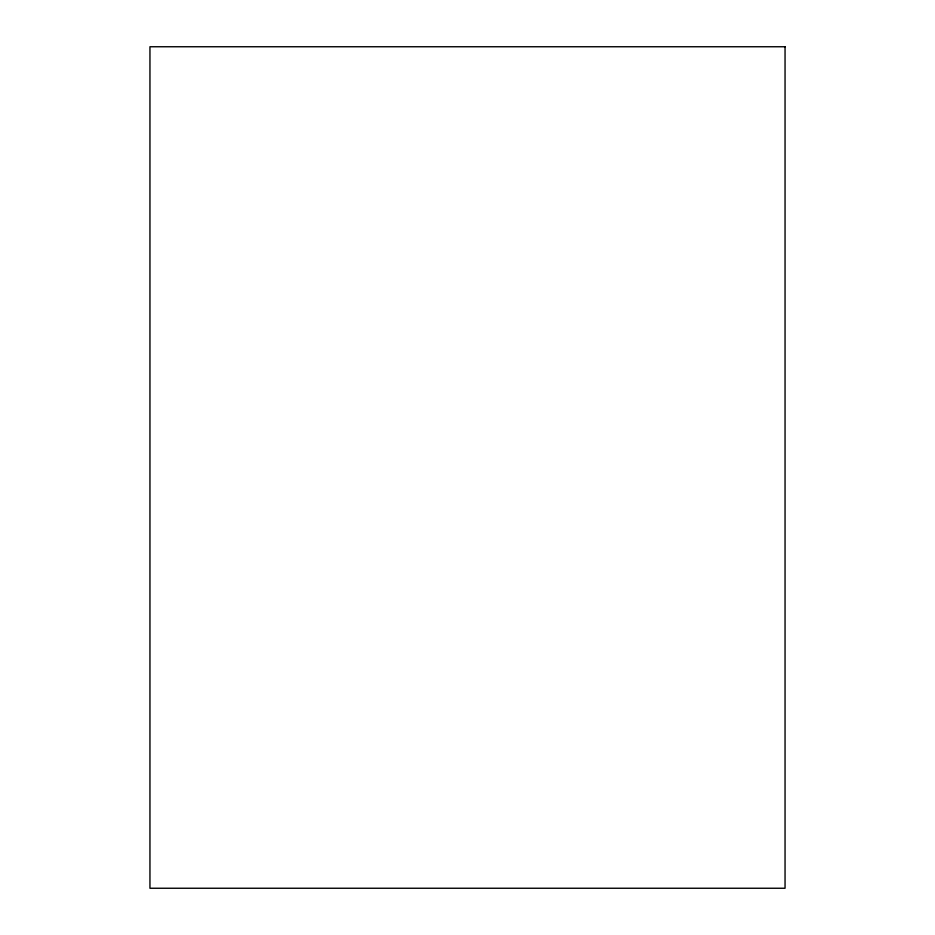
<?xml version="1.0" encoding="UTF-8"?>
<svg xmlns="http://www.w3.org/2000/svg" width="935" height="935" viewBox="0 0 935 935"><rect width="100%" height="100%" fill="white"/><g stroke="black" fill="none" stroke-linecap="round" stroke-linejoin="round"><path stroke-width="1.4" d="M785.049 46.75L149.951 46.75L149.951 888.25L785.049 888.25L785.049 46.75"/></g></svg>
